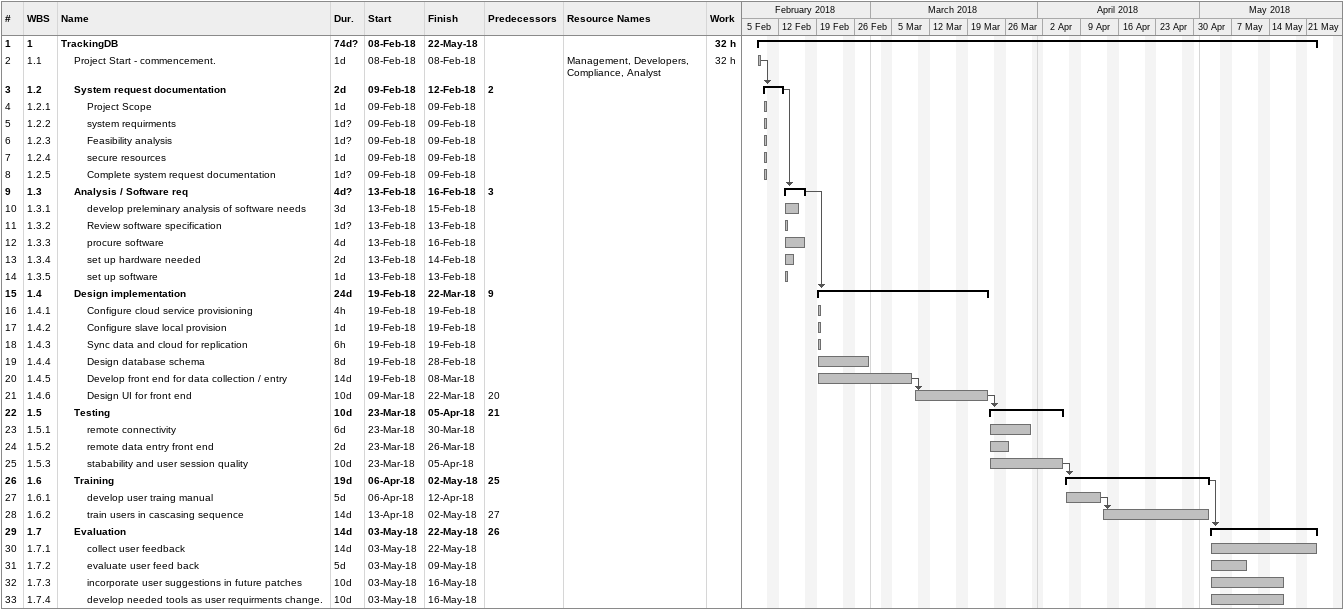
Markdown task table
| ID | WBS | Task | Duration | Start | Finish | Predecessors | Resources | Work (h) |
|---|---|---|---|---|---|---|---|---|
| 1 | 1 | **TrackingDB** | 74d? | 2018-02-08 | 2018-05-22 |  |  | 32 |
| 2 | 1.1 | Project Start - commencement. | 1d | 2018-02-08 | 2018-02-08 |  | Management, Developers, Compliance, Analyst | 32 |
| 3 | 1.2 | **System request documentation** | 2d | 2018-02-09 | 2018-02-12 | 2 |  |  |
| 4 | 1.2.1 | Project Scope | 1d | 2018-02-09 | 2018-02-09 |  |  |  |
| 5 | 1.2.2 | system requirments | 1d? | 2018-02-09 | 2018-02-09 |  |  |  |
| 6 | 1.2.3 | Feasibility analysis | 1d? | 2018-02-09 | 2018-02-09 |  |  |  |
| 7 | 1.2.4 | secure resources | 1d | 2018-02-09 | 2018-02-09 |  |  |  |
| 8 | 1.2.5 | Complete system request documentation | 1d? | 2018-02-09 | 2018-02-09 |  |  |  |
| 9 | 1.3 | **Analysis / Software req** | 4d? | 2018-02-13 | 2018-02-16 | 3 |  |  |
| 10 | 1.3.1 | develop preleminary analysis of software needs | 3d | 2018-02-13 | 2018-02-15 |  |  |  |
| 11 | 1.3.2 | Review software specification | 1d? | 2018-02-13 | 2018-02-13 |  |  |  |
| 12 | 1.3.3 | procure software | 4d | 2018-02-13 | 2018-02-16 |  |  |  |
| 13 | 1.3.4 | set up hardware needed | 2d | 2018-02-13 | 2018-02-14 |  |  |  |
| 14 | 1.3.5 | set up software | 1d | 2018-02-13 | 2018-02-13 |  |  |  |
| 15 | 1.4 | **Design implementation** | 24d | 2018-02-19 | 2018-03-22 | 9 |  |  |
| 16 | 1.4.1 | Configure cloud service provisioning | 4h | 2018-02-19 | 2018-02-19 |  |  |  |
| 17 | 1.4.2 | Configure slave local provision | 1d | 2018-02-19 | 2018-02-19 |  |  |  |
| 18 | 1.4.3 | Sync data and cloud for replication | 6h | 2018-02-19 | 2018-02-19 |  |  |  |
| 19 | 1.4.4 | Design database schema | 8d | 2018-02-19 | 2018-02-28 |  |  |  |
| 20 | 1.4.5 | Develop front end for data collection / entry | 14d | 2018-02-19 | 2018-03-08 |  |  |  |
| 21 | 1.4.6 | Design UI for front end | 10d | 2018-03-09 | 2018-03-22 | 20 |  |  |
| 22 | 1.5 | **Testing** | 10d | 2018-03-23 | 2018-04-05 | 21 |  |  |
| 23 | 1.5.1 | remote connectivity | 6d | 2018-03-23 | 2018-03-30 |  |  |  |
| 24 | 1.5.2 | remote data entry front end | 2d | 2018-03-23 | 2018-03-26 |  |  |  |
| 25 | 1.5.3 | stabability and user session quality | 10d | 2018-03-23 | 2018-04-05 |  |  |  |
| 26 | 1.6 | **Training** | 19d | 2018-04-06 | 2018-05-02 | 25 |  |  |
| 27 | 1.6.1 | develop user traing manual | 5d | 2018-04-06 | 2018-04-12 |  |  |  |
| 28 | 1.6.2 | train users in cascasing sequence | 14d | 2018-04-13 | 2018-05-02 | 27 |  |  |
| 29 | 1.7 | **Evaluation** | 14d | 2018-05-03 | 2018-05-22 | 26 |  |  |
| 30 | 1.7.1 | collect user feedback | 14d | 2018-05-03 | 2018-05-22 |  |  |  |
| 31 | 1.7.2 | evaluate user feed back | 5d | 2018-05-03 | 2018-05-09 |  |  |  |
| 32 | 1.7.3 | incorporate user suggestions in future patches | 10d | 2018-05-03 | 2018-05-16 |  |  |  |
| 33 | 1.7.4 | develop needed tools as user requirments change. | 10d | 2018-05-03 | 2018-05-16 |  |  |  |
